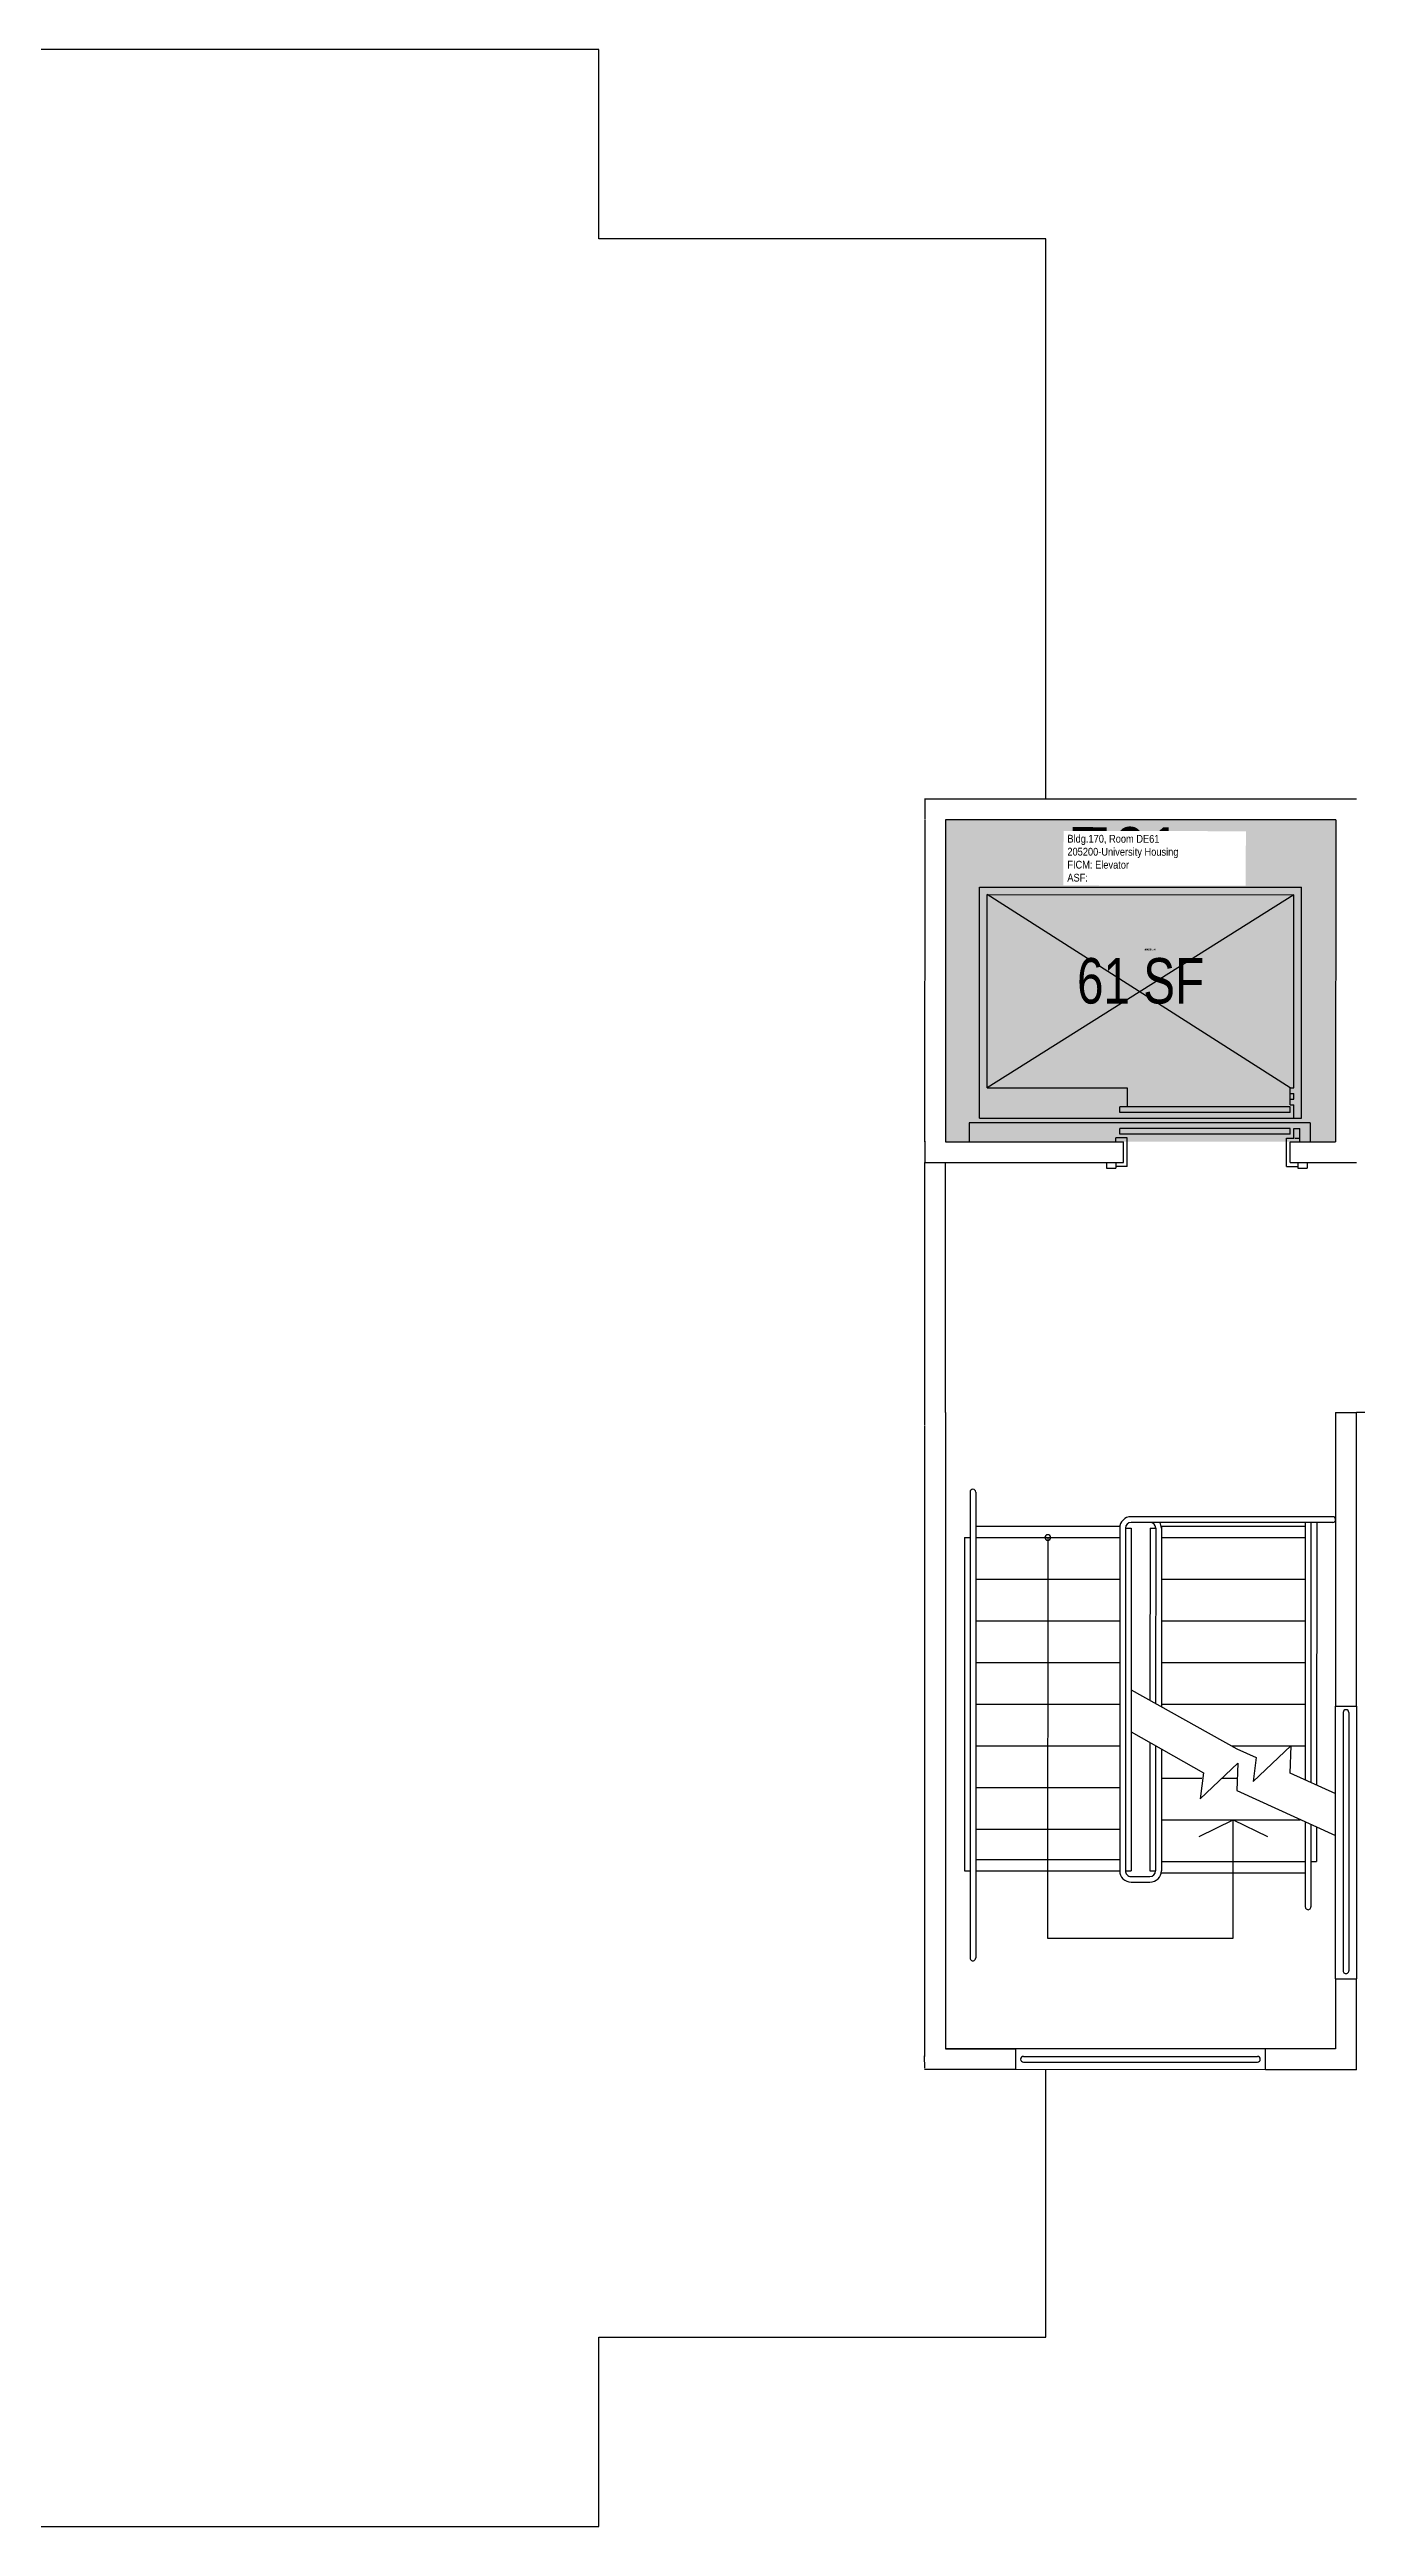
# Model space of a CAD drawing. Header units: inches. Extents: x -88 to 1916, y -52 to 2058.
# Drawn here: x 257 to 602, y -34 to 620 of the extents above; entities that cross this region are included whole.
import ezdxf
from ezdxf.enums import TextEntityAlignment as Align

# ---------------------------------------------------------------- set-up
doc = ezdxf.new("R2010")
doc.units = ezdxf.units.IN
doc.header["$LTSCALE"] = 10
doc.header["$MEASUREMENT"] = 0
for name, color, linetype in [('A-FLOR', 3, 'CONTINUOUS'), ('A-IDEN-RNUM', 7, 'CONTINUOUS'), ('A-IDEN-SNUM', 4, 'CONTINUOUS'), ('A-IDEN-VNUM', 4, 'CONTINUOUS'), ('A-ROOF', 2, 'CONTINUOUS'), ('A-WALL', 5, 'CONTINUOUS'), ('AREA-TEXT', 3, 'CONTINUOUS'), ('Rooms-Category-Color', 7, 'CONTINUOUS'), ('Rooms-College-Color', 7, 'CONTINUOUS'), ('Rooms-Department-Color', 7, 'CONTINUOUS'), ('Rooms-Division-Color', 7, 'CONTINUOUS'), ('Rooms-Information', 7, 'CONTINUOUS')]:
    doc.layers.add(name, color=color, linetype=linetype)
doc.styles.add('CP_AREA', font='arial.ttf', dxfattribs={"height": 15})
doc.styles.add('CP_ROOMSNUMBER', font='arial.ttf', dxfattribs={"height": 1})
doc.styles.add('CP_ROOMVNUMBER', font='arial.ttf', dxfattribs={"width": 0.85, "height": 0.075})

msp = doc.modelspace()

# ---------------------------------------------------------------- hatches: boundary and pattern name
at = {"layer": 'Rooms-Category-Color', "true_color": 0xadadad}
msp.add_hatch(color=253, dxfattribs=at).paths.add_polyline_path([(493.15, 331.83), (596.15, 331.82), (596.16, 416.82), (493.16, 416.83)])
at = {"layer": 'Rooms-College-Color', "true_color": 0xadadad}
msp.add_hatch(color=253, dxfattribs=at).paths.add_polyline_path([(493.15, 331.83), (596.15, 331.82), (596.16, 416.82), (493.16, 416.83)])
at = {"layer": 'Rooms-Department-Color', "true_color": 0xacacac}
msp.add_hatch(color=253, dxfattribs=at).paths.add_polyline_path([(493.15, 331.83), (596.15, 331.82), (596.16, 416.82), (493.16, 416.83)])
at = {"layer": 'Rooms-Division-Color', "true_color": 0xadadad}
msp.add_hatch(color=253, dxfattribs=at).paths.add_polyline_path([(493.15, 331.83), (596.15, 331.82), (596.16, 416.82), (493.16, 416.83)])

# ---------------------------------------------------------------- linework, layer by layer
at = {"layer": 'A-FLOR'}
for p, q in [((502.15, 399.08), (587.15, 399.07)), ((502.15, 338.08), (502.15, 399.08)), ((587.15, 338.07), (587.15, 399.07)), ((504.15, 397.08), (585.15, 397.07)), ((584.15, 346.07), (504.15, 397.08)), ((504.15, 346.08), (504.15, 397.08)), ((585.15, 397.07), (504.15, 346.08)), ((585.15, 346.07), (585.15, 397.07)), ((504.15, 346.08), (541.15, 346.08)), ((584.15, 341.07), (539.15, 341.08)), ((539.15, 339.58), (539.15, 341.08)), ((541.15, 346.08), (541.15, 341.08)), ((584.15, 346.07), (585.15, 346.07)), ((584.15, 341.57), (584.15, 346.07)), ((584.15, 344.57), (585.15, 344.57)), ((584.15, 343.07), (585.15, 343.07)), ((584.15, 341.57), (585.15, 341.57)), ((584.15, 339.57), (584.15, 341.07)), ((585.15, 343.07), (585.15, 344.57)), ((585.15, 338.07), (585.15, 341.57)), ((499.4, 336.83), (499.4, 331.83)), ((589.4, 336.82), (499.4, 336.83)), ((502.15, 338.08), (587.15, 338.07)), ((584.15, 339.57), (539.15, 339.58)), ((539.15, 333.83), (539.15, 335.33)), ((584.15, 335.32), (539.15, 335.33)), ((584.15, 333.82), (539.15, 333.83)), ((584.15, 333.82), (584.15, 335.32)), ((585.15, 332.82), (585.15, 335.32)), ((585.15, 335.32), (586.65, 335.32)), ((586.65, 331.82), (586.65, 335.32)), ((589.4, 336.82), (589.4, 331.82)), ((541.15, 332.83), (538.15, 332.83)), ((538.15, 331.83), (538.15, 332.83)), ((541.15, 325.33), (541.15, 332.83)), ((583.15, 325.32), (583.15, 332.82)), ((583.15, 332.82), (585.15, 332.82)), ((585.4, 332.82), (586.4, 332.82)), ((535.65, 326.33), (535.65, 324.83)), ((535.65, 324.83), (538.15, 324.83)), ((538.15, 326.33), (538.15, 324.83)), ((538.15, 326.33), (538.15, 325.33)), ((541.15, 325.33), (538.15, 325.33)), ((583.15, 325.32), (586.13, 325.32)), ((586.13, 326.32), (586.13, 324.82)), ((586.13, 324.82), (588.63, 324.82)), ((588.63, 326.32), (588.63, 324.82)), ((499.64, 239.33), (499.62, 116.33)), ((501.14, 239.33), (501.12, 116.33)), ((501.14, 230.33), (539.18, 230.33)), ((539.14, 229.83), (539.13, 139.33)), ((540.64, 229.83), (540.63, 139.33)), ((540.64, 229.83), (542.14, 229.83)), ((542.14, 229.83), (542.13, 139.33)), ((595.39, 232.82), (542.14, 232.83)), ((595.39, 231.32), (542.14, 231.33)), ((547.14, 229.83), (547.13, 184.32)), ((547.14, 229.83), (548.64, 229.83)), ((548.64, 229.83), (548.63, 183.49)), ((550.14, 230.33), (550.13, 182.65)), ((550.14, 230.33), (588.18, 230.32)), ((588.14, 231.32), (588.13, 163.37)), ((589.64, 231.32), (589.63, 162.69)), ((591.14, 231.32), (591.13, 162.01)), ((498.14, 227.33), (498.13, 139.33)), ((498.14, 227.33), (499.64, 227.33)), ((501.14, 227.33), (539.14, 227.33)), ((520.14, 227.33), (520.12, 121.54)), ((550.14, 227.33), (588.14, 227.32)), ((501.13, 216.33), (539.13, 216.33)), ((550.13, 216.33), (588.13, 216.32)), ((501.13, 205.33), (539.13, 205.33)), ((550.13, 205.33), (588.13, 205.32)), ((501.13, 194.33), (539.13, 194.33)), ((550.13, 194.33), (588.13, 194.32)), ((501.13, 183.33), (539.13, 183.33)), ((542.13, 187.1), (570.05, 171.56)), ((550.13, 183.33), (588.13, 183.32)), ((598.13, 181.13), (598.12, 112.93)), ((599.63, 181.13), (599.62, 112.93)), ((501.13, 172.33), (539.13, 172.33)), ((542.13, 176.04), (561.22, 165.21)), ((547.13, 173.2), (547.13, 139.33)), ((548.63, 172.35), (548.63, 139.33)), ((550.13, 171.5), (550.13, 139.33)), ((568.68, 172.32), (588.13, 172.32)), ((570.05, 171.56), (575.15, 169.25)), ((574.39, 162.92), (584.34, 172.3)), ((584.34, 172.3), (584.04, 165.08)), ((550.13, 163.83), (560.81, 163.82)), ((560.4, 158.36), (570.35, 167.74)), ((561.22, 165.21), (560.4, 158.36)), ((566.2, 163.82), (569.94, 163.82)), ((570.35, 167.74), (570.05, 160.51)), ((575.15, 169.25), (574.39, 162.92)), ((584.05, 165.22), (596.13, 159.75)), ((501.13, 161.33), (539.13, 161.33)), ((570.05, 160.51), (596.13, 148.7)), ((550.13, 152.83), (586.78, 152.82)), ((560.13, 148.43), (569.13, 152.83)), ((569.12, 121.53), (569.13, 152.83)), ((569.13, 152.83), (578.13, 148.43)), ((588.13, 152.32), (588.13, 129.82)), ((589.63, 151.65), (589.63, 129.82)), ((591.13, 150.97), (591.13, 141.82)), ((501.13, 150.33), (539.13, 150.33)), ((498.13, 139.33), (499.63, 139.33)), ((501.13, 142.33), (539.13, 142.33)), ((501.13, 139.33), (539.13, 139.33)), ((540.63, 139.33), (542.13, 139.33)), ((542.13, 137.83), (547.13, 137.83)), ((547.13, 139.33), (548.63, 139.33)), ((550.13, 141.83), (588.13, 141.82)), ((550.13, 138.83), (588.13, 138.82)), ((589.63, 141.82), (591.13, 141.82)), ((542.13, 136.33), (547.13, 136.33)), ((520.12, 121.54), (569.12, 121.53)), ((513.73, 90.33), (575.51, 90.32)), ((513.73, 88.83), (575.51, 88.82))]:
    msp.add_line(p, q, dxfattribs=at)
for centre, radius, start, end in [((500.39, 239.33), 0.75, 359.9938, 179.9938), ((542.14, 229.83), 3, 89.9938, 179.9938), ((542.14, 229.83), 1.5, 89.9938, 179.9938), ((547.14, 229.83), 3, 89.993, 89.9938), ((547.14, 229.83), 1.5, 359.9938, 89.9938), ((547.14, 229.83), 3, 359.9938, 29.9938), ((595.39, 232.07), 0.75, 269.9938, 89.9938), ((520.14, 227.33), 0.75, 89.9938, 269.9938), ((520.14, 227.33), 0.75, 269.9938, 89.9938), ((598.88, 181.13), 0.75, 359.9938, 179.9938), ((542.13, 139.33), 3, 179.9938, 269.9938), ((542.13, 139.33), 1.5, 179.9938, 269.9938), ((547.13, 139.33), 1.5, 269.9938, 359.9938), ((547.13, 139.33), 3, 269.9938, 359.9938), ((588.88, 129.82), 0.75, 179.9938, 359.9938), ((500.37, 116.33), 0.75, 179.9938, 359.9938), ((598.87, 112.93), 0.75, 179.9938, 359.9938), ((513.73, 89.58), 0.75, 89.9938, 269.9938), ((575.51, 89.57), 0.75, 269.9938, 89.9938)]:
    msp.add_arc(centre, radius, start, end, dxfattribs=at)
at = {"layer": 'A-ROOF'}
for p, q in [((401.65, 620.22), (-34.35, 620.21)), ((401.65, 570.22), (401.65, 620.22)), ((519.65, 570.22), (401.65, 570.22)), ((519.65, 422.49), (519.65, 570.22)), ((519.65, 16.22), (519.65, 86.98)), ((401.66, -33.78), (401.66, 16.22)), ((401.66, 16.22), (519.65, 16.22)), ((-34.34, -33.79), (401.66, -33.78))]:
    msp.add_line(p, q, dxfattribs=at)
at = {"layer": 'A-WALL'}
for p, q in [((601.66, 422.32), (487.66, 422.33)), ((487.69, 422.49), (487.69, 416.99)), ((487.66, 416.83), (487.65, 331.83)), ((493.16, 416.83), (493.15, 331.83)), ((596.16, 416.82), (493.16, 416.83)), ((596.16, 416.82), (596.15, 331.82)), ((487.68, 331.99), (487.68, 326.49)), ((493.15, 331.83), (540.15, 331.83)), ((540.15, 326.33), (540.15, 331.83)), ((584.15, 326.32), (584.15, 331.82)), ((584.15, 331.82), (596.15, 331.82)), ((487.64, 326.33), (487.63, 260.33)), ((487.65, 326.33), (540.15, 326.33)), ((493.13, 260.33), (493.14, 326.33)), ((584.15, 326.32), (601.65, 326.32)), ((487.64, 256.83), (487.62, 104.33)), ((487.67, 256.99), (487.67, 260.49)), ((493.14, 260.33), (493.12, 92.33)), ((596.14, 260.32), (596.13, 182.82)), ((596.14, 260.32), (601.64, 260.32)), ((601.63, 182.82), (601.64, 260.32)), ((705.9, 260.35), (601.64, 260.32)), ((596.13, 140.82), (596.13, 182.82)), ((596.13, 182.82), (601.63, 182.82)), ((601.63, 182.82), (601.63, 140.82)), ((596.12, 110.82), (596.13, 140.82)), ((601.63, 140.82), (601.62, 110.82)), ((487.65, 107.99), (487.65, 104.49)), ((596.12, 110.82), (596.12, 92.32)), ((596.12, 110.82), (601.62, 110.82)), ((601.62, 86.82), (601.62, 110.82)), ((487.62, 104.33), (487.62, 90.33)), ((493.12, 92.33), (511.62, 92.33)), ((511.62, 92.33), (493.12, 92.33)), ((511.62, 92.33), (511.62, 86.83)), ((577.62, 92.32), (511.62, 92.33)), ((577.62, 86.82), (577.62, 92.32)), ((596.12, 92.32), (577.62, 92.32)), ((511.62, 86.83), (487.62, 86.83)), ((487.67, 87.24), (487.65, 90.49)), ((577.62, 86.82), (511.62, 86.83)), ((601.62, 86.82), (577.62, 86.82))]:
    msp.add_line(p, q, dxfattribs=at)

# ---------------------------------------------------------------- texts
at = {"layer": 'A-IDEN-RNUM', "style": 'CP_ROOMSNUMBER'}
msp.add_text('0E61-00', height=0.36, rotation=359.8838, dxfattribs=at).set_placement((545.7, 382.42))
at = {"layer": 'A-IDEN-SNUM', "style": 'CP_ROOMSNUMBER'}
msp.add_text('1700DE6100', height=0.36, rotation=359.8838, dxfattribs=at).set_placement((545.7, 382.42))
at = {"layer": 'A-IDEN-VNUM', "style": 'CP_ROOMVNUMBER', "width": 0.85}
msp.add_text('E61', height=14.4, rotation=359.88917, dxfattribs=at).set_placement((525.31, 400.51))
at = {"layer": 'AREA-TEXT', "style": 'CP_AREA', "width": 0.75}
msp.add_text('61 SF', height=12, dxfattribs=at).set_placement((544.65, 374.33), align=Align.MIDDLE_CENTER)

# ---------------------------------------------------------------- next in the draw order: texts
at = {"layer": 'Rooms-Information', "insert": (525.31, 400.51), "char_height": 2.0571, "width": 46.08, "attachment_point": 7, "rotation": 359.88917, "style": 'CP_ROOMVNUMBER', "bg_fill": 3, "box_fill_scale": 1.5, "bg_fill_color": 256, "bg_fill_true_color": 13158600, "bg_fill_transparency": 0}
msp.add_mtext('Bldg.170, Room DE61^M^J205200-University Housing^M^JFICM: Elevator^M^JASF: ', dxfattribs=at)

doc.saveas('drawing.dxf')
